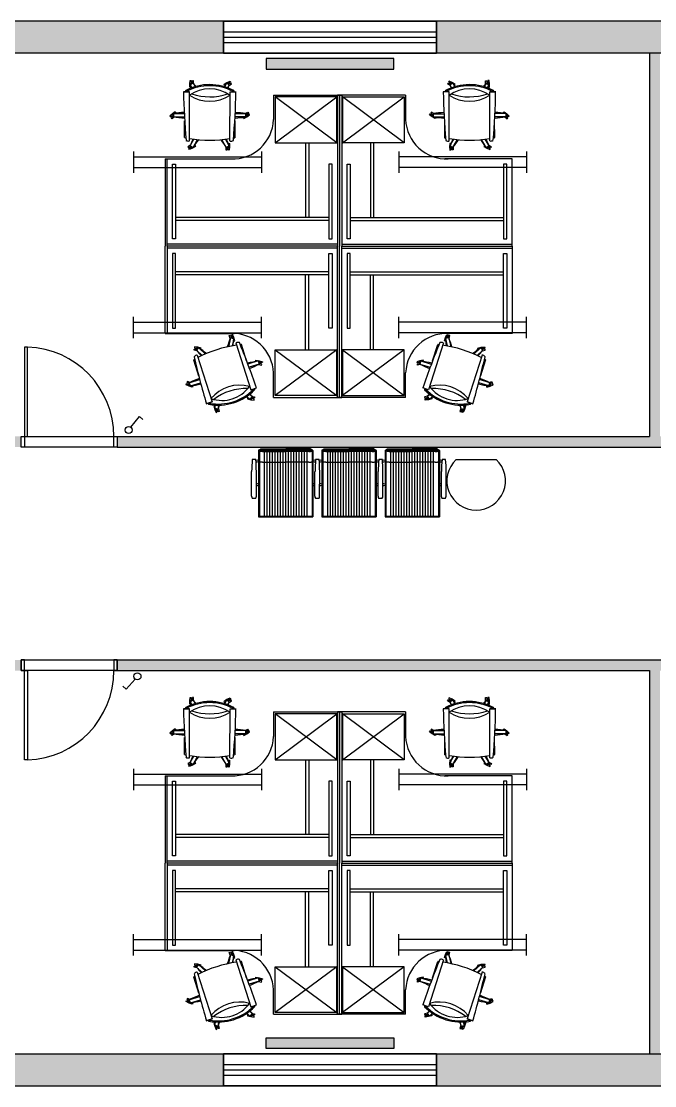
# Model space of a CAD drawing. Header units: millimetres. Extents: x -315 to 108661, y -1189 to 22294.
# Drawn here: x 4600 to 10550, y 0 to 10000 of the extents above; entities that cross this region are included whole.
import ezdxf

# ---------------------------------------------------------------- set-up
doc = ezdxf.new("R2010")
doc.units = ezdxf.units.MM
for name, color, linetype in [('Doors', 150, 'Continuous'), ('ExternalWalls', 7, 'Continuous'), ('FurnitureBlock', 7, 'Continuous'), ('Hatch', 252, 'Continuous'), ('InternalWalls', 7, 'Continuous'), ('Lighting', 30, 'Continuous'), ('Radiators', 10, 'Continuous'), ('Windows', 92, 'Continuous')]:
    doc.layers.add(name, color=color, linetype=linetype)

# ---------------------------------------------------------------- blocks, each defined once
blk = doc.blocks.new('Window01')
at = {"layer": 'Windows'}
for points in [[(0, 300), (0, 0)], [(2000, 300), (2000, 0)], [(0, 200), (2000, 200)], [(0, 150), (2000, 150)], [(0, 100), (2000, 100)]]:
    blk.add_lwpolyline(points, dxfattribs=at)
blk.add_lwpolyline([(0, 0), (2000, 0), (2000, 300), (0, 300)], close=True, dxfattribs=at)
blk = doc.blocks.new('Light01')
at = {"layer": 'Lighting'}
for p, q in [((-600, 150), (-600, -50)), ((600, 150), (600, -50))]:
    blk.add_line(p, q, dxfattribs=at)
for points in [[(-600, 100), (600, 100)], [(-600, 0), (600, 0)]]:
    blk.add_lwpolyline(points, dxfattribs=at)
blk = doc.blocks.new('A$Cfc165b64')
at = {"layer": 'FurnitureBlock', "color": 18, "true_color": 0x000000}
for p, q in [((2285, 1332), (2285, 709)), ((2287, 1334), (2540, 1334)), ((2287, 1330), (2540, 1330)), ((2293, 1335), (2293, 1334)), ((2293, 1330), (2293, 714)), ((2323, 1348), (2540, 1348)), ((2323, 1322), (2540, 1322)), ((2340, 714), (2340, 1330)), ((2365, 714), (2365, 1330)), ((2390, 714), (2390, 1330)), ((2415, 714), (2415, 1330)), ((2440, 714), (2440, 1330)), ((2465, 714), (2465, 1330)), ((2490, 714), (2490, 1330)), ((2515, 714), (2515, 1330)), ((2757, 1348), (2540, 1348)), ((2793, 1334), (2540, 1334)), ((2540, 714), (2540, 1330)), ((2793, 1330), (2540, 1330)), ((2757, 1322), (2540, 1322)), ((2565, 714), (2565, 1330)), ((2590, 714), (2590, 1330)), ((2615, 714), (2615, 1330)), ((2640, 714), (2640, 1330)), ((2665, 714), (2665, 1330)), ((2690, 714), (2690, 1330)), ((2715, 714), (2715, 1330)), ((2740, 714), (2740, 1330)), ((2787, 1335), (2787, 1334)), ((2787, 1330), (2787, 714)), ((2795, 1332), (2795, 709)), ((2879, 1332), (2879, 709)), ((2881, 1334), (3134, 1334)), ((2881, 1330), (3134, 1330)), ((2887, 1335), (2887, 1334)), ((2887, 1330), (2887, 714)), ((2917, 1348), (3134, 1348)), ((2917, 1322), (3134, 1322)), ((2934, 714), (2934, 1330)), ((2959, 714), (2959, 1330)), ((2984, 714), (2984, 1330)), ((3009, 714), (3009, 1330)), ((3034, 714), (3034, 1330)), ((3059, 714), (3059, 1330)), ((3084, 714), (3084, 1330)), ((3109, 714), (3109, 1330)), ((3351, 1348), (3134, 1348)), ((3387, 1334), (3134, 1334)), ((3134, 714), (3134, 1330)), ((3387, 1330), (3134, 1330)), ((3351, 1322), (3134, 1322)), ((3159, 714), (3159, 1330)), ((3184, 714), (3184, 1330)), ((3209, 714), (3209, 1330)), ((3234, 714), (3234, 1330)), ((3259, 714), (3259, 1330)), ((3284, 714), (3284, 1330)), ((3309, 714), (3309, 1330)), ((3334, 714), (3334, 1330)), ((3381, 1335), (3381, 1334)), ((3381, 1330), (3381, 714)), ((3389, 1332), (3389, 709)), ((3473, 1332), (3473, 709)), ((3475, 1334), (3728, 1334)), ((3475, 1330), (3728, 1330)), ((3481, 1335), (3481, 1334)), ((3481, 1330), (3481, 714)), ((3511, 1348), (3728, 1348)), ((3511, 1322), (3728, 1322)), ((3528, 714), (3528, 1330)), ((3553, 714), (3553, 1330)), ((3578, 714), (3578, 1330)), ((3603, 714), (3603, 1330)), ((3628, 714), (3628, 1330)), ((3653, 714), (3653, 1330)), ((3678, 714), (3678, 1330)), ((3703, 714), (3703, 1330)), ((3945, 1348), (3728, 1348)), ((3981, 1334), (3728, 1334)), ((3981, 1330), (3728, 1330)), ((3728, 714), (3728, 1330)), ((3945, 1322), (3728, 1322)), ((3753, 714), (3753, 1330)), ((3778, 714), (3778, 1330)), ((3803, 714), (3803, 1330)), ((3828, 714), (3828, 1330)), ((3853, 714), (3853, 1330)), ((3878, 714), (3878, 1330)), ((3903, 714), (3903, 1330)), ((3928, 714), (3928, 1330)), ((3975, 1335), (3975, 1334)), ((3975, 1330), (3975, 714)), ((3983, 1332), (3983, 709)), ((2323, 1221), (2540, 1221)), ((2757, 1221), (2540, 1221)), ((2917, 1221), (3134, 1221)), ((3351, 1221), (3134, 1221)), ((3511, 1221), (3728, 1221)), ((3945, 1221), (3728, 1221)), ((4140, 1247), (4467, 1247)), ((4467, 1247), (4517, 1247)), ((2219, 902), (2220, 1135)), ((2264, 902), (2265, 1135)), ((2813, 902), (2814, 1135)), ((2858, 902), (2859, 1135)), ((3408, 902), (3408, 1135)), ((3453, 902), (3453, 1135)), ((4002, 902), (4002, 1135)), ((4047, 902), (4047, 1135)), ((2287, 707), (2793, 707)), ((2293, 714), (2787, 714)), ((2881, 707), (3387, 707)), ((2887, 714), (3381, 714)), ((3475, 707), (3981, 707)), ((3481, 714), (3975, 714))]:
    blk.add_line(p, q, dxfattribs=at)
for points in [[(2293, 1335, -0.19323), (2295, 1339, -0.10005), (2302, 1344, -0.05783), (2311, 1347, -0.04437), (2323, 1348, -0.04437)], [(2323, 1322, -0.02652), (2311, 1322, -0.0364), (2302, 1324, -0.0761), (2294, 1327, -0.25945), (2293, 1330, -0.25945)], [(2787, 1335, 0.19323), (2785, 1339, 0.10005), (2778, 1344, 0.05783), (2769, 1347, 0.04437), (2757, 1348, 0.04437)], [(2757, 1322, 0.02652), (2769, 1322, 0.0364), (2778, 1324, 0.0761), (2786, 1327, 0.25945), (2787, 1330, 0.25945)], [(2887, 1335, -0.19323), (2889, 1339, -0.10005), (2896, 1344, -0.05783), (2905, 1347, -0.04437), (2917, 1348, -0.04437)], [(2917, 1322, -0.02652), (2905, 1322, -0.0364), (2896, 1324, -0.0761), (2888, 1327, -0.25945), (2887, 1330, -0.25945)], [(3381, 1335, 0.19323), (3379, 1339, 0.10005), (3372, 1344, 0.05783), (3363, 1347, 0.04437), (3351, 1348, 0.04437)], [(3351, 1322, 0.02652), (3363, 1322, 0.0364), (3372, 1324, 0.0761), (3380, 1327, 0.25945), (3381, 1330, 0.25945)], [(3481, 1335, -0.19323), (3483, 1339, -0.10005), (3490, 1344, -0.05783), (3499, 1347, -0.04437), (3511, 1348, -0.04437)], [(3511, 1322, -0.02652), (3499, 1322, -0.0364), (3490, 1324, -0.0761), (3482, 1327, -0.25945), (3481, 1330, -0.25945)], [(3975, 1335, 0.19323), (3973, 1339, 0.10005), (3966, 1344, 0.05783), (3957, 1347, 0.04437), (3945, 1348, 0.04437)], [(3945, 1322, 0.02652), (3957, 1322, 0.0364), (3966, 1324, 0.0761), (3974, 1327, 0.25945), (3975, 1330, 0.25945)], [(2323, 1221, -0.02652), (2311, 1222, -0.0364), (2302, 1223, -0.0761), (2294, 1226, -0.25945), (2293, 1229, -0.25945)], [(2757, 1221, 0.02652), (2769, 1222, 0.0364), (2778, 1223, 0.0761), (2786, 1226, 0.25945), (2787, 1229, 0.25945)], [(2917, 1221, -0.02652), (2905, 1222, -0.0364), (2896, 1223, -0.0761), (2888, 1226, -0.25945), (2887, 1229, -0.25945)], [(3351, 1221, 0.02652), (3363, 1222, 0.0364), (3372, 1223, 0.0761), (3380, 1226, 0.25945), (3381, 1229, 0.25945)], [(3511, 1221, -0.02652), (3499, 1222, -0.0364), (3490, 1223, -0.0761), (3482, 1226, -0.25945), (3481, 1229, -0.25945)], [(3945, 1221, 0.02652), (3957, 1222, 0.0364), (3966, 1223, 0.0761), (3974, 1226, 0.25945), (3975, 1229, 0.25945)]]:
    blk.add_lwpolyline(points, format="xyb", dxfattribs=at)
for centre, radius, start, end in [((2287, 1332), 2, 90, 270), ((2793, 1332), 2, 270, 90), ((2881, 1332), 2, 90, 270), ((3387, 1332), 2, 270, 90), ((3475, 1332), 2, 90, 270), ((3981, 1332), 2, 270, 90), ((3352, 1132), 1132, 174.2062, 179.8552), ((2242, 885), 362, 87.1652, 92.5453), ((1132, 1138), 1132, 359.8552, 5.5043), ((2272, 1217), 24.8, 59.4238, 118.0272), ((2272, 1249), 24.8, 244.6447, 300.5762), ((2807, 1217), 24.8, 62.0965, 120.5762), ((2807, 1217), 24.8, 62.0965, 120.5762), ((2807, 1249), 24.8, 239.4238, 295.0594), ((2807, 1249), 24.8, 239.4238, 295.0594), ((3947, 1132), 1132, 174.2062, 179.8552), ((2836, 885), 362, 87.1652, 92.5453), ((1727, 1138), 1132, 359.8552, 5.5043), ((2866, 1217), 24.8, 59.4238, 118.0272), ((2866, 1249), 24.8, 244.6447, 300.5762), ((3402, 1217), 24.8, 62.0965, 120.5762), ((3402, 1217), 24.8, 62.0965, 120.5762), ((3402, 1249), 24.8, 239.4238, 295.0594), ((3402, 1249), 24.8, 239.4238, 295.0594), ((4541, 1132), 1132, 174.2062, 179.8552), ((3430, 885), 362, 87.1652, 92.5453), ((2321, 1138), 1132, 359.8552, 5.5043), ((3460, 1217), 24.8, 59.4238, 118.0272), ((3460, 1249), 24.8, 244.6447, 300.5762), ((3996, 1217), 24.8, 62.0965, 120.5762), ((3996, 1217), 24.8, 62.0965, 120.5762), ((3996, 1217), 24.8, 62.0965, 120.5762), ((3996, 1249), 24.8, 239.4238, 295.0594), ((3996, 1249), 24.8, 239.4238, 295.0594), ((3996, 1249), 24.8, 239.4238, 295.0594), ((5135, 1132), 1132, 174.2062, 179.8552), ((4024, 885), 362, 87.1652, 92.5453), ((2915, 1138), 1132, 359.8552, 5.5043), ((4329, 1047), 275, 133.3418, 46.6582), ((2272, 995), 24.8, 59.4238, 107.4891), ((2272, 1027), 24.8, 252.4172, 300.5762), ((2807, 995), 24.8, 75.2858, 120.5762), ((2807, 1027), 24.8, 239.4238, 284.6177), ((2866, 995), 24.8, 59.4238, 107.4891), ((2866, 1027), 24.8, 252.4172, 300.5762), ((3402, 995), 24.8, 75.2858, 120.5762), ((3402, 1027), 24.8, 239.4238, 284.6177), ((3460, 995), 24.8, 59.4238, 107.4891), ((3460, 1027), 24.8, 252.4172, 300.5762), ((3996, 995), 24.8, 75.2858, 120.5762), ((3996, 1027), 24.8, 239.4238, 284.6177), ((2252, 902), 32.6, 179.8552, 213.633), ((2232, 902), 32.6, 326.0775, 359.8552), ((2846, 902), 32.6, 179.8552, 213.633), ((2826, 902), 32.6, 326.0775, 359.8552), ((3440, 902), 32.6, 179.8552, 213.633), ((3420, 902), 32.6, 326.0775, 359.8552), ((4034, 902), 32.6, 179.8552, 213.633), ((4014, 902), 32.6, 326.0775, 359.8552), ((2242, 1005), 122, 261.8579, 277.8525), ((2836, 1005), 122, 261.8579, 277.8525), ((3430, 1005), 122, 261.8579, 277.8525), ((4024, 1005), 122, 261.8579, 277.8525), ((2287, 709), 2, 180, 270), ((2793, 709), 2, 270, 0), ((2881, 709), 2, 180, 270), ((3387, 709), 2, 270, 0), ((3475, 709), 2, 180, 270), ((3981, 709), 2, 270, 0)]:
    blk.add_arc(centre, radius, start, end, dxfattribs=at)
blk = doc.blocks.new('A$Cfd734efa')
at = {"layer": 'FurnitureBlock', "color": 18, "linetype": 'ByBlock', "lineweight": -2, "true_color": 0x000000}
for p, q in [((7114, 16098), (7134, 16123)), ((7131, 16112), (7163, 16112)), ((7131, 16112), (7131, 16012)), ((7134, 16123), (7155, 16146)), ((7156, 16131), (7150, 16123)), ((7155, 16146), (7163, 16139)), ((7163, 16139), (7156, 16131)), ((7164, 16124), (7158, 16117)), ((7163, 16105), (7179, 16126)), ((7163, 16112), (7163, 16010)), ((7171, 16132), (7164, 16124)), ((7179, 16126), (7171, 16132)), ((6926, 15962), (6926, 16019)), ((6926, 16019), (6926, 15962)), ((7122, 16091), (7114, 16098)), ((7129, 16099), (7122, 16091)), ((7129, 16099), (7129, 16099)), ((7357, 16009), (7198, 16008)), ((6852, 15959), (6821, 15956)), ((6821, 15956), (6821, 15945)), ((6821, 15945), (6832, 15946)), ((6822, 15935), (6832, 15935)), ((6822, 15924), (6822, 15935)), ((6850, 15924), (6822, 15924)), ((6832, 15946), (6842, 15946)), ((6832, 15935), (6842, 15936)), ((6845, 15928), (6861, 15955)), ((6845, 15928), (6878, 15909)), ((6884, 15959), (6852, 15959)), ((6861, 15955), (6889, 15939)), ((6878, 15948), (6884, 15948)), ((6884, 15948), (6884, 15959)), ((7388, 15963), (6926, 15962)), ((7433, 15956), (7371, 15920)), ((7449, 15929), (7375, 15886)), ((7428, 15954), (7442, 15978)), ((7434, 15917), (7431, 15912)), ((7431, 15912), (7441, 15907)), ((7433, 15956), (7449, 15929)), ((7446, 15963), (7441, 15954)), ((7441, 15907), (7456, 15934)), ((7442, 15978), (7451, 15973)), ((7451, 15973), (7446, 15963)), ((7455, 15959), (7451, 15950)), ((7460, 15968), (7455, 15959)), ((7456, 15934), (7470, 15963)), ((7470, 15963), (7460, 15968)), ((9323, 15914), (9333, 15916)), ((9327, 15883), (9323, 15914)), ((9333, 15916), (9335, 15906)), ((9335, 15906), (9337, 15896)), ((9354, 15920), (9344, 15918)), ((9344, 15918), (9345, 15908)), ((9345, 15908), (9347, 15898)), ((9360, 15893), (9354, 15920)), ((9444, 15924), (9596, 15876)), ((9660, 15964), (9630, 15867)), ((9649, 15982), (9658, 15986)), ((9657, 15958), (9649, 15982)), ((9658, 15986), (9662, 15977)), ((9690, 15954), (9660, 15964)), ((9690, 15954), (9660, 15859)), ((9662, 15977), (9666, 15967)), ((9678, 15994), (9668, 15990)), ((9668, 15990), (9672, 15981)), ((9672, 15981), (9676, 15971)), ((9691, 15966), (9678, 15994)), ((9688, 15942), (9688, 15942)), ((9688, 15942), (9692, 15932)), ((9702, 15936), (9691, 15966)), ((9692, 15932), (9702, 15936)), ((9334, 15852), (9327, 15883)), ((9355, 15897), (9332, 15875)), ((9332, 15875), (9390, 15813)), ((9344, 15854), (9334, 15852)), ((9343, 15860), (9344, 15854)), ((9355, 15897), (9404, 15844)), ((9401, 15890), (9840, 15750)), ((9840, 15750), (9858, 15804)), ((9858, 15804), (9840, 15750)), ((9901, 15724), (9870, 15717)), ((9877, 15724), (9880, 15734)), ((9882, 15722), (9877, 15724)), ((9880, 15734), (9910, 15725)), ((9908, 15693), (9901, 15724)), ((9910, 15725), (9939, 15712)), ((9926, 15706), (9916, 15710)), ((9936, 15703), (9926, 15706)), ((9939, 15712), (9936, 15703)), ((6838, 15610), (6825, 15581)), ((6854, 15637), (6838, 15610)), ((6846, 15616), (6879, 15635)), ((6861, 15588), (6846, 15616)), ((6863, 15632), (6854, 15637)), ((6860, 15627), (6863, 15632)), ((6861, 15588), (6889, 15604)), ((7434, 15589), (7372, 15625)), ((7449, 15616), (7376, 15659)), ((7449, 15616), (7434, 15589)), ((7445, 15620), (7472, 15620)), ((7462, 15609), (7452, 15609)), ((7473, 15610), (7462, 15609)), ((7472, 15620), (7473, 15610)), ((9908, 15693), (9870, 15685)), ((9902, 15691), (9929, 15683)), ((9922, 15696), (9913, 15700)), ((9932, 15693), (9922, 15696)), ((9929, 15683), (9932, 15693)), ((6825, 15581), (6834, 15576)), ((6834, 15576), (6839, 15586)), ((6839, 15586), (6844, 15595)), ((6844, 15572), (6848, 15581)), ((6853, 15567), (6844, 15572)), ((6848, 15581), (6853, 15590)), ((6867, 15591), (6853, 15567)), ((6927, 15582), (6927, 15525)), ((7388, 15582), (6927, 15582)), ((7132, 15433), (7132, 15532)), ((7163, 15433), (7163, 15534)), ((7198, 15536), (7358, 15536)), ((7410, 15596), (7411, 15586)), ((7417, 15596), (7410, 15596)), ((7411, 15586), (7442, 15585)), ((7442, 15585), (7474, 15589)), ((7463, 15599), (7453, 15598)), ((7473, 15599), (7463, 15599)), ((7474, 15589), (7473, 15599)), ((9206, 15558), (9210, 15568)), ((9235, 15546), (9206, 15558)), ((9210, 15568), (9220, 15565)), ((9217, 15588), (9213, 15578)), ((9213, 15578), (9223, 15574)), ((9243, 15580), (9217, 15588)), ((9220, 15565), (9229, 15561)), ((9223, 15574), (9233, 15571)), ((9265, 15537), (9235, 15546)), ((9238, 15578), (9321, 15596)), ((9238, 15578), (9245, 15547)), ((9245, 15547), (9314, 15562)), ((9263, 15549), (9269, 15547)), ((9269, 15547), (9265, 15537)), ((9286, 15527), (9726, 15387)), ((7131, 15438), (7118, 15414)), ((7118, 15414), (7126, 15409)), ((7126, 15409), (7132, 15418)), ((7163, 15433), (7132, 15433)), ((7132, 15418), (7137, 15426)), ((7135, 15403), (7141, 15412)), ((7144, 15398), (7135, 15403)), ((7141, 15412), (7146, 15421)), ((7162, 15423), (7144, 15398)), ((7178, 15451), (7162, 15423)), ((7166, 15451), (7169, 15456)), ((7169, 15456), (7178, 15451)), ((9453, 15425), (9301, 15474)), ((9455, 15316), (9486, 15413)), ((9485, 15307), (9515, 15402)), ((9814, 15395), (9788, 15424)), ((9802, 15417), (9812, 15418)), ((9803, 15411), (9802, 15417)), ((9812, 15418), (9819, 15388)), ((9457, 15341), (9447, 15338)), ((9447, 15338), (9454, 15307)), ((9454, 15307), (9463, 15277)), ((9455, 15316), (9485, 15307)), ((9459, 15335), (9457, 15341)), ((9481, 15293), (9478, 15303)), ((9488, 15312), (9494, 15285)), ((9726, 15387), (9709, 15334)), ((9790, 15374), (9769, 15398)), ((9786, 15378), (9792, 15351)), ((9790, 15374), (9814, 15395)), ((9792, 15351), (9802, 15353)), ((9800, 15363), (9799, 15373)), ((9802, 15353), (9800, 15363)), ((9811, 15365), (9809, 15375)), ((9812, 15355), (9811, 15365)), ((9823, 15356), (9812, 15355)), ((9819, 15388), (9823, 15356)), ((9463, 15277), (9473, 15280)), ((9471, 15290), (9468, 15300)), ((9473, 15280), (9471, 15290)), ((9484, 15283), (9481, 15293)), ((9494, 15285), (9484, 15283)), ((9454, 13797), (9463, 13827)), ((9463, 13827), (9473, 13824)), ((9471, 13814), (9468, 13805)), ((9473, 13824), (9471, 13814)), ((9481, 13812), (9478, 13802)), ((9484, 13822), (9481, 13812)), ((9494, 13819), (9484, 13822)), ((9488, 13792), (9494, 13819)), ((7144, 13707), (7135, 13701)), ((7135, 13701), (7141, 13692)), ((7162, 13681), (7144, 13707)), ((9286, 13578), (9726, 13717)), ((9447, 13766), (9454, 13797)), ((9457, 13764), (9447, 13766)), ((9455, 13788), (9485, 13797)), ((9455, 13788), (9486, 13691)), ((9459, 13770), (9457, 13764)), ((9485, 13797), (9515, 13702)), ((9726, 13717), (9709, 13771)), ((9790, 13730), (9769, 13707)), ((9786, 13726), (9792, 13753)), ((9814, 13709), (9788, 13681)), ((9790, 13730), (9814, 13709)), ((9792, 13753), (9802, 13752)), ((9800, 13741), (9799, 13731)), ((9802, 13752), (9800, 13741)), ((9811, 13739), (9809, 13729)), ((9812, 13750), (9811, 13739)), ((9823, 13748), (9812, 13750)), ((9812, 13686), (9819, 13717)), ((9819, 13717), (9823, 13748)), ((7118, 13690), (7126, 13695)), ((7131, 13666), (7118, 13690)), ((7126, 13695), (7132, 13687)), ((7132, 13687), (7137, 13678)), ((7132, 13672), (7132, 13572)), ((7163, 13672), (7132, 13672)), ((7141, 13692), (7146, 13684)), ((7178, 13654), (7162, 13681)), ((7163, 13672), (7163, 13570)), ((7166, 13653), (7169, 13648)), ((7169, 13648), (7178, 13654)), ((9453, 13679), (9301, 13631)), ((9803, 13694), (9802, 13688)), ((9802, 13688), (9812, 13686)), ((6825, 13523), (6834, 13528)), ((6838, 13494), (6825, 13523)), ((6834, 13528), (6839, 13519)), ((6839, 13519), (6844, 13510)), ((6853, 13538), (6844, 13533)), ((6844, 13533), (6848, 13523)), ((6861, 13516), (6846, 13489)), ((6848, 13523), (6853, 13514)), ((6867, 13514), (6853, 13538)), ((6861, 13516), (6889, 13500)), ((6927, 13523), (6927, 13579)), ((7388, 13522), (6927, 13523)), ((7198, 13568), (7358, 13568)), ((7434, 13515), (7372, 13480)), ((7410, 13508), (7411, 13519)), ((7417, 13508), (7410, 13508)), ((7411, 13519), (7442, 13519)), ((7449, 13488), (7434, 13515)), ((7442, 13519), (7474, 13516)), ((7463, 13506), (7453, 13506)), ((7473, 13505), (7463, 13506)), ((7474, 13516), (7473, 13505)), ((9235, 13558), (9206, 13546)), ((9206, 13546), (9210, 13536)), ((9210, 13536), (9220, 13540)), ((9213, 13526), (9223, 13530)), ((9217, 13516), (9213, 13526)), ((9243, 13525), (9217, 13516)), ((9220, 13540), (9229, 13543)), ((9223, 13530), (9233, 13533)), ((9265, 13568), (9235, 13558)), ((9238, 13527), (9245, 13557)), ((9238, 13527), (9321, 13508)), ((9245, 13557), (9314, 13542)), ((9263, 13556), (9269, 13558)), ((9269, 13558), (9265, 13568)), ((6854, 13467), (6838, 13494)), ((6846, 13489), (6879, 13469)), ((6863, 13472), (6854, 13467)), ((6860, 13477), (6863, 13472)), ((7449, 13488), (7376, 13445)), ((7445, 13484), (7472, 13484)), ((7462, 13495), (7452, 13496)), ((7473, 13495), (7462, 13495)), ((7472, 13484), (7473, 13495)), ((9908, 13411), (9870, 13419)), ((9908, 13411), (9901, 13380)), ((9902, 13413), (9929, 13421)), ((9922, 13408), (9913, 13405)), ((9932, 13412), (9922, 13408)), ((9936, 13402), (9926, 13398)), ((9929, 13421), (9932, 13412)), ((9939, 13392), (9936, 13402)), ((9401, 13215), (9840, 13354)), ((9840, 13354), (9858, 13300)), ((9858, 13300), (9840, 13354)), ((9901, 13380), (9870, 13387)), ((9882, 13382), (9877, 13380)), ((9877, 13380), (9880, 13370)), ((9880, 13370), (9910, 13380)), ((9910, 13380), (9939, 13392)), ((9926, 13398), (9916, 13395)), ((7449, 13176), (7375, 13218)), ((9327, 13221), (9323, 13190)), ((9334, 13252), (9327, 13221)), ((9332, 13229), (9390, 13292)), ((9355, 13208), (9332, 13229)), ((9344, 13250), (9334, 13252)), ((9335, 13198), (9337, 13208)), ((9343, 13244), (9344, 13250)), ((9345, 13197), (9347, 13207)), ((9360, 13212), (9354, 13185)), ((9355, 13208), (9404, 13260)), ((9444, 13180), (9596, 13228)), ((9660, 13140), (9630, 13237)), ((9690, 13150), (9660, 13245)), ((6821, 13159), (6832, 13159)), ((6821, 13149), (6821, 13159)), ((6852, 13146), (6821, 13149)), ((6822, 13180), (6822, 13170)), ((6850, 13180), (6822, 13180)), ((6822, 13170), (6832, 13169)), ((6832, 13169), (6842, 13169)), ((6832, 13159), (6842, 13158)), ((6845, 13176), (6878, 13196)), ((6845, 13176), (6861, 13149)), ((6884, 13146), (6852, 13146)), ((6861, 13149), (6889, 13165)), ((6878, 13156), (6884, 13156)), ((6884, 13156), (6884, 13146)), ((6926, 13142), (6926, 13086)), ((6926, 13086), (6926, 13142)), ((7388, 13142), (6926, 13142)), ((7433, 13148), (7371, 13184)), ((7428, 13151), (7442, 13127)), ((7431, 13192), (7441, 13197)), ((7434, 13187), (7431, 13192)), ((7433, 13148), (7449, 13176)), ((7441, 13197), (7456, 13170)), ((7446, 13141), (7441, 13150)), ((7442, 13127), (7451, 13132)), ((7451, 13132), (7446, 13141)), ((7455, 13146), (7451, 13155)), ((7460, 13136), (7455, 13146)), ((7456, 13170), (7470, 13141)), ((7470, 13141), (7460, 13136)), ((9323, 13190), (9333, 13188)), ((9333, 13188), (9335, 13198)), ((9344, 13186), (9345, 13197)), ((9354, 13185), (9344, 13186)), ((9657, 13147), (9649, 13122)), ((9649, 13122), (9658, 13118)), ((9658, 13118), (9662, 13128)), ((9690, 13150), (9660, 13140)), ((9662, 13128), (9666, 13137)), ((9668, 13114), (9672, 13124)), ((9678, 13110), (9668, 13114)), ((9672, 13124), (9676, 13133)), ((9691, 13139), (9678, 13110)), ((9688, 13163), (9692, 13172)), ((9688, 13162), (9688, 13163)), ((9702, 13168), (9691, 13139)), ((9692, 13172), (9702, 13168)), ((7122, 13013), (7114, 13007)), ((7114, 13007), (7134, 12981)), ((7129, 13005), (7122, 13013)), ((7129, 13005), (7129, 13005)), ((7131, 12993), (7131, 13092)), ((7163, 12993), (7163, 13094)), ((7357, 13096), (7198, 13096)), ((7131, 12993), (7163, 12993)), ((7134, 12981), (7155, 12958)), ((7156, 12973), (7150, 12981)), ((7155, 12958), (7163, 12965)), ((7163, 12965), (7156, 12973)), ((7164, 12980), (7158, 12988)), ((7163, 12999), (7179, 12979)), ((7171, 12972), (7164, 12980)), ((7179, 12979), (7171, 12972))]:
    blk.add_line(p, q, dxfattribs=at)
at = {"layer": 'FurnitureBlock', "color": 18, "linetype": 'ByBlock', "lineweight": -2, "ltscale": 0.2, "true_color": 0x000000}
for p, q in [((8377, 16172), (7557, 16172)), ((7557, 16172), (7557, 15542)), ((8357, 14572), (8357, 16172)), ((8377, 16172), (9197, 16172)), ((8377, 14572), (8377, 16172)), ((8397, 14572), (8397, 16172)), ((9197, 16172), (9197, 15542)), ((6957, 15172), (7188, 15172)), ((6957, 15172), (6957, 14532)), ((9797, 15172), (9567, 15172)), ((9797, 15172), (9797, 14532)), ((6957, 14572), (8377, 14572)), ((6957, 13932), (6957, 14572)), ((6957, 14552), (8377, 14552)), ((6957, 14532), (8377, 14532)), ((6957, 14532), (8377, 14532)), ((8357, 14532), (8357, 12932)), ((9797, 14572), (8377, 14572)), ((9797, 14552), (8377, 14552)), ((8377, 14532), (8377, 12932)), ((9797, 14532), (8377, 14532)), ((9797, 14532), (8377, 14532)), ((8397, 14532), (8397, 12932)), ((9797, 13932), (9797, 14572)), ((6957, 13932), (7188, 13932)), ((9797, 13932), (9567, 13932)), ((7557, 12912), (7557, 13563)), ((9197, 12912), (9197, 13563)), ((8377, 12932), (7557, 12932)), ((7557, 12912), (8377, 12912)), ((8377, 12932), (9197, 12932)), ((9197, 12912), (8377, 12912))]:
    blk.add_line(p, q, dxfattribs=at)
at = {"layer": 'FurnitureBlock', "color": 18, "linetype": 'ByBlock', "lineweight": -2, "ltscale": 0.4, "true_color": 0x000000}
for p, q in [((8307, 16122), (7607, 16122)), ((7607, 16122), (7607, 16092)), ((8307, 16092), (8307, 16122)), ((8447, 16122), (9147, 16122)), ((8447, 16092), (8447, 16122)), ((9147, 16122), (9147, 16092)), ((7607, 16092), (8307, 16092)), ((8107, 14652), (8107, 16092)), ((8137, 14652), (8137, 16092)), ((9147, 16092), (8447, 16092)), ((8617, 14652), (8617, 16092)), ((8647, 14652), (8647, 16092)), ((7405, 14578), (6975, 15158)), ((7405, 15158), (6975, 14578)), ((6975, 14578), (6975, 15158)), ((6975, 15158), (7405, 15158)), ((7405, 15158), (7405, 14578)), ((9780, 15158), (9350, 15158)), ((9350, 15158), (9350, 14578)), ((9350, 15158), (9780, 14578)), ((9350, 14578), (9780, 15158)), ((9780, 14578), (9780, 15158)), ((7205, 14842), (7209, 14842)), ((7405, 14872), (8107, 14872)), ((7405, 14842), (8107, 14842)), ((9350, 14872), (8647, 14872)), ((9350, 14842), (8647, 14842)), ((7607, 14622), (7607, 14652)), ((7607, 14652), (8307, 14652)), ((8307, 14622), (7607, 14622)), ((8307, 14652), (8307, 14622)), ((9147, 14652), (8447, 14652)), ((8447, 14652), (8447, 14622)), ((8447, 14622), (9147, 14622)), ((9147, 14622), (9147, 14652)), ((6975, 14578), (7405, 14578)), ((7405, 14578), (6975, 14578)), ((6975, 14526), (6975, 13946)), ((7405, 14526), (6975, 14526)), ((7405, 13946), (6975, 14526)), ((6975, 14526), (7405, 14526)), ((7405, 14526), (6975, 13946)), ((7405, 13946), (7405, 14526)), ((9350, 14578), (9780, 14578)), ((9780, 14578), (9350, 14578)), ((9780, 14526), (9350, 14526)), ((9350, 14526), (9780, 13946)), ((9350, 13946), (9780, 14526)), ((9350, 13946), (9350, 14526)), ((9350, 14526), (9780, 14526)), ((9780, 14526), (9780, 13946)), ((8307, 14482), (7607, 14482)), ((7607, 14482), (7607, 14452)), ((7607, 14452), (8307, 14452)), ((8107, 14452), (8107, 13012)), ((8137, 14452), (8137, 13012)), ((8307, 14452), (8307, 14482)), ((8447, 14482), (9147, 14482)), ((8447, 14452), (8447, 14482)), ((9147, 14452), (8447, 14452)), ((8617, 14452), (8617, 13012)), ((8647, 14452), (8647, 13012)), ((9147, 14482), (9147, 14452)), ((7205, 14262), (7209, 14262)), ((7405, 14262), (8107, 14262)), ((7405, 14232), (8107, 14232)), ((9350, 14262), (8647, 14262)), ((9350, 14232), (8647, 14232)), ((6975, 13946), (7405, 13946)), ((9780, 13946), (9350, 13946)), ((7607, 12982), (7607, 13012)), ((7607, 13012), (8307, 13012)), ((8307, 13012), (8307, 12982)), ((9147, 13012), (8447, 13012)), ((8447, 13012), (8447, 12982)), ((9147, 12982), (9147, 13012)), ((8307, 12982), (7607, 12982)), ((8447, 12982), (9147, 12982))]:
    blk.add_line(p, q, dxfattribs=at)
at = {"layer": 'FurnitureBlock', "color": 18, "linetype": 'ByBlock', "lineweight": -2, "true_color": 0x000000}
for centre, radius, start, end in [((8996, 15871), 1881, 172.6348, 175.6756), ((7147, 16112), 12.1, 0.0826, 180.0826), ((7147, 16112), 5.25, 0.0826, 180.0826), ((5298, 15865), 1881, 4.4077, 7.5304), ((6809, 9229), 6790, 85.1567, 89.0108), ((6183, 15771), 1198, 10.8999, 11.4567), ((6853, 15942), 12.1, 60.0826, 240.0826), ((7986, 17423), 1881, 232.6348, 233.8507), ((6853, 15942), 5.25, 60.0826, 240.0826), ((7340, 15772), 481, 152.1512, 208.014), ((6142, 14217), 1881, 66.5672, 67.5304), ((7340, 15772), 471, 152.3754, 207.7898), ((7222, 15772), 324, 144.0738, 216.0914), ((6919, 15994), 5.33, 323.0097, 141.3935), ((6465, 15771), 509, 340.7215, 19.4437), ((6662, 15771), 353, 327.4648, 32.7004), ((6183, 15771), 1198, 350.9424, 9.2228), ((8157, 14220), 1881, 112.6348, 114.7257), ((6303, 17420), 1881, 304.783, 307.5304), ((7344, 15972), 44.9, 347.9209, 31.087), ((7441, 15942), 12.1, 300.0826, 120.0826), ((7441, 15942), 5.25, 300.0826, 120.0826), ((9445, 15885), 44.9, 131.423, 174.5892), ((7929, 9293), 6790, 73.4992, 77.3534), ((10492, 15344), 1198, 151.0534, 151.6101), ((11364, 15168), 1881, 154.9797, 158.1024), ((9675, 15959), 12.1, 342.4275, 162.4275), ((9675, 15959), 5.25, 342.4275, 162.4275), ((7839, 16285), 1881, 346.8345, 349.8752), ((10492, 15344), 1198, 153.2872, 171.5677), ((9344, 15886), 12.1, 42.4275, 222.4275), ((10873, 16954), 1881, 214.9797, 217.7271), ((9344, 15886), 5.25, 42.4275, 222.4275), ((8143, 14459), 1881, 47.7844, 49.8752), ((10035, 15489), 353, 129.8097, 195.0453), ((9502, 15658), 324, 306.4186, 18.4363), ((10223, 15430), 509, 143.0663, 181.7886), ((9389, 15694), 471, 314.7203, 10.1347), ((9389, 15694), 481, 314.4961, 10.3588), ((9858, 15778), 5.33, 21.1165, 199.5004), ((10064, 13850), 1881, 94.9797, 95.9428), ((9904, 15708), 12.1, 282.4275, 102.4275), ((9904, 15708), 5.25, 282.4275, 102.4275), ((6853, 15602), 12.1, 120.0826, 300.0826), ((7991, 14124), 1881, 126.3145, 127.5304), ((6853, 15602), 5.25, 120.0826, 300.0826), ((6138, 17324), 1881, 292.6348, 293.598), ((8153, 17327), 1881, 245.4395, 247.5304), ((6308, 14122), 1881, 52.6348, 55.3823), ((7442, 15603), 12.1, 240.0826, 60.0826), ((7442, 15603), 5.25, 240.0826, 60.0826), ((9877, 13809), 1881, 107.1278, 109.8752), ((9268, 17462), 1881, 288.6593, 289.8752), ((6919, 15550), 5.33, 218.7717, 37.1555), ((6790, 22314), 6790, 271.1544, 275.0085), ((8996, 15679), 1881, 184.4896, 187.5304), ((5298, 15674), 1881, 352.6348, 355.7576), ((6183, 15771), 1198, 348.7085, 349.2653), ((7345, 15573), 44.9, 329.0782, 12.2443), ((9241, 15562), 12.1, 102.4275, 282.4275), ((9241, 15562), 5.25, 102.4275, 282.4275), ((9081, 17420), 1881, 274.9797, 277.0705), ((9325, 15504), 44.9, 150.2657, 193.4319), ((7148, 15433), 12.1, 180.0826, 0.0826), ((7148, 15433), 5.25, 180.0826, 0.0826), ((11879, 21768), 6790, 247.5016, 251.3557), ((10492, 15344), 1198, 173.2448, 173.8015), ((11307, 14986), 1881, 166.7525, 169.8752), ((8273, 14317), 1881, 34.9797, 36.1956), ((9470, 15312), 12.1, 162.4275, 342.4275), ((9470, 15312), 5.25, 162.4275, 342.4275), ((7781, 16102), 1881, 334.9797, 338.0205), ((9723, 15355), 5.33, 125.3546, 303.7384), ((11002, 16812), 1881, 228.9121, 229.8752), ((9802, 15385), 12.1, 222.4275, 42.4275), ((9802, 15385), 5.25, 222.4275, 42.4275), ((9470, 13793), 12.1, 17.5725, 197.5725), ((11879, 7337), 6790, 108.6443, 112.4984), ((11307, 14119), 1881, 190.1248, 193.2475), ((9470, 13793), 5.25, 17.5725, 197.5725), ((7781, 13002), 1881, 21.9795, 25.0203), ((10035, 13615), 353, 164.9547, 230.1903), ((9502, 13446), 324, 341.5637, 53.5814), ((9723, 13750), 5.33, 56.2616, 234.6454), ((9389, 13411), 471, 349.8653, 45.2797), ((9389, 13411), 481, 349.6412, 45.5039), ((11002, 12292), 1881, 130.1248, 131.0879), ((8273, 14787), 1881, 323.8044, 325.0203), ((9802, 13720), 12.1, 317.5725, 137.5725), ((9802, 13720), 5.25, 317.5725, 137.5725), ((8996, 13425), 1881, 172.4696, 175.5104), ((7148, 13672), 12.1, 359.9174, 179.9174), ((7148, 13672), 5.25, 359.9174, 179.9174), ((5298, 13431), 1881, 4.2424, 7.3652), ((9325, 13600), 44.9, 166.5681, 209.7343), ((10492, 13760), 1198, 186.1985, 186.7552), ((10223, 13675), 509, 178.2114, 216.9337), ((6853, 13502), 12.1, 59.9174, 239.9174), ((6853, 13502), 5.25, 59.9174, 239.9174), ((7340, 13332), 481, 151.986, 207.8488), ((6138, 11780), 1881, 66.402, 67.3652), ((7340, 13332), 471, 152.2102, 207.6246), ((7222, 13332), 324, 143.9086, 215.9262), ((6919, 13555), 5.33, 322.8445, 141.2283), ((6790, 6790), 6790, 84.9915, 88.8456), ((6465, 13333), 509, 340.5563, 19.2785), ((6662, 13333), 353, 327.2996, 32.5352), ((6183, 13334), 1198, 10.7347, 11.2915), ((6183, 13334), 1198, 350.7772, 9.0576), ((8153, 11777), 1881, 112.4696, 114.5605), ((7345, 13532), 44.9, 347.7557, 30.9218), ((7442, 13502), 12.1, 299.9174, 119.9174), ((7442, 13502), 5.25, 299.9174, 119.9174), ((9241, 13542), 12.1, 77.5725, 257.5725), ((9241, 13542), 5.25, 77.5725, 257.5725), ((9877, 15295), 1881, 250.1248, 252.8722), ((9081, 11684), 1881, 82.9295, 85.0203), ((10492, 13760), 1198, 188.4323, 206.7128), ((7991, 14980), 1881, 232.4696, 233.6855), ((6308, 14983), 1881, 304.6177, 307.3652), ((9268, 11643), 1881, 70.1248, 71.3407), ((9904, 13396), 12.1, 257.5725, 77.5725), ((9904, 13396), 5.25, 257.5725, 77.5725), ((10873, 12151), 1881, 142.2729, 145.0203), ((7929, 19811), 6790, 282.6466, 286.5008), ((9858, 13326), 5.33, 160.4996, 338.8835), ((10064, 15254), 1881, 264.0572, 265.0203), ((7986, 11682), 1881, 126.1493, 127.3652), ((6303, 11684), 1881, 52.4696, 55.217), ((9344, 13218), 12.1, 137.5725, 317.5725), ((9344, 13218), 5.25, 137.5725, 317.5725), ((8143, 14646), 1881, 310.1248, 312.2156), ((9445, 13219), 44.9, 185.4108, 228.577), ((11364, 13936), 1881, 201.8976, 205.0203), ((7839, 12819), 1881, 10.1248, 13.1655), ((6853, 13163), 12.1, 119.9174, 299.9174), ((6853, 13163), 5.25, 119.9174, 299.9174), ((6142, 14887), 1881, 292.4696, 293.4328), ((6919, 13110), 5.33, 218.6065, 36.9903), ((6809, 19875), 6790, 270.9892, 274.8433), ((6183, 13334), 1198, 348.5433, 349.1001), ((8157, 14884), 1881, 245.2743, 247.3652), ((7344, 13132), 44.9, 328.913, 12.0791), ((7441, 13162), 12.1, 239.9174, 59.9174), ((7441, 13162), 5.25, 239.9174, 59.9174), ((10492, 13760), 1198, 208.3899, 208.9466), ((9675, 13145), 12.1, 197.5725, 17.5725), ((9675, 13145), 5.25, 197.5725, 17.5725), ((8996, 13234), 1881, 184.3244, 187.3652), ((5298, 13239), 1881, 352.4696, 355.5923), ((7147, 12993), 12.1, 179.9174, 359.9174), ((7147, 12993), 5.25, 179.9174, 359.9174)]:
    blk.add_arc(centre, radius, start, end, dxfattribs=at)
at = {"layer": 'FurnitureBlock', "color": 18, "linetype": 'ByBlock', "lineweight": -2, "ltscale": 0.2, "true_color": 0x000000}
for centre, start, end in [((7172, 15557), 272.2632, 2.2632), ((9582, 15557), 177.7368, 267.7368), ((7172, 13547), 357.7368, 87.7368), ((9582, 13547), 92.2632, 182.2632)]:
    blk.add_arc(centre, 385, start, end, dxfattribs=at)
blk = doc.blocks.new('A$C94d0bfde')
at = {"layer": 'Lighting', "color": 116, "true_color": 0x136734}
blk.add_lwpolyline([(52, 61), (134, 159), (167, 131)], dxfattribs=at)
blk.add_circle((33, 33), 33.4, dxfattribs=at)
blk = doc.blocks.new('A$C867aae40')
at = {"layer": 'Radiators'}
h = blk.add_hatch(color=256, dxfattribs=at)
h.dxf.hatch_style = 1
h.paths.add_polyline_path([(0, 100), (0, 0), (1200, 0), (1200, 100)])
blk.add_lwpolyline([(0, 0), (1200, 0), (1200, 100), (0, 100)], close=True, dxfattribs=at)
blk = doc.blocks.new('*U81')
at = {"layer": 'Doors'}
for points in [[(30, 100), (59, 100), (59, 940), (30, 940)], [(0, 100), (30, 100), (30, 0), (0, 0)], [(870, 100), (900, 100), (900, 0), (870, 0)]]:
    blk.add_lwpolyline(points, close=True, dxfattribs=at)
blk.add_arc((30, 100), 840, 0, 88.0155, dxfattribs=at)
blk = doc.blocks.new('*U83')
at = {"layer": 'Doors'}
for points in [[(0, 0), (30, 0), (30, 100), (0, 100)], [(30, 0), (59, 0), (59, -840), (30, -840)], [(870, 0), (900, 0), (900, 100), (870, 100)]]:
    blk.add_lwpolyline(points, close=True, dxfattribs=at)
blk.add_arc((30, 0), 840, 271.9845, 0, dxfattribs=at)

msp = doc.modelspace()

# ---------------------------------------------------------------- hatches: boundary and pattern name
at = {"layer": 'Hatch'}
h = msp.add_hatch(color=256, dxfattribs=at)
h.dxf.hatch_style = 1
h.paths.add_polyline_path([(300, 9700), (900, 9700), (900, 10000), (0, 10000), (0, 0), (900, 0), (900, 300), (300, 300)])
h.paths.add_polyline_path([(6500, 10000), (2900, 10000), (2900, 9700), (6500, 9700)])
h.paths.add_polyline_path([(12600, 10000), (8500, 10000), (8500, 9700), (12600, 9700)])
h.paths.add_polyline_path([(17100, 10000), (14600, 10000), (14600, 9700), (17100, 9700)])
h.paths.add_polyline_path([(20000, 10000), (19100, 10000), (19100, 9700), (19700, 9700), (19700, 5900), (20000, 5900)])
h.paths.add_polyline_path([(20000, 4100), (19700, 4100), (19700, 300), (19100, 300), (19100, 0), (20000, 0)])
h.paths.add_polyline_path([(17100, 300), (14600, 300), (14600, 0), (17100, 0)])
h.paths.add_polyline_path([(12600, 300), (8500, 300), (8500, 0), (12600, 0)])
h.paths.add_polyline_path([(6500, 300), (2900, 300), (2900, 0), (6500, 0)])
h = msp.add_hatch(color=256, dxfattribs=at)
h.dxf.hatch_style = 1
h.paths.add_polyline_path([(4500, 9700), (4400, 9700), (4400, 6100), (4300, 6100), (4300, 6000), (4600, 6000), (4600, 6100), (4500, 6100)])
h.paths.add_polyline_path([(3400, 6100), (300, 6100), (300, 6000), (3400, 6000)])
h.paths.add_polyline_path([(3400, 4000), (300, 4000), (300, 3900), (3400, 3900)])
h.paths.add_polyline_path([(4600, 4000), (4300, 4000), (4300, 3900), (4400, 3900), (4400, 300), (4500, 300), (4500, 3900), (4600, 3900)])
h.paths.add_polyline_path([(15600, 4000), (5500, 4000), (5500, 3900), (10500, 3900), (10500, 300), (10600, 300), (10600, 3900), (15600, 3900)])
h.paths.add_polyline_path([(15600, 6100), (10600, 6100), (10600, 9700), (10500, 9700), (10500, 6100), (5500, 6100), (5500, 6000), (15600, 6000)])
h.paths.add_polyline_path([(16700, 4000), (16500, 4000), (16500, 3900), (16600, 3900), (16600, 300), (16700, 300)])
h.paths.add_polyline_path([(18700, 6100), (16700, 6100), (16700, 9700), (16600, 9700), (16600, 6100), (16500, 6100), (16500, 6000), (18700, 6000)])
h.paths.add_polyline_path([(19700, 6100), (19600, 6100), (19600, 6000), (19700, 6000)])

# ---------------------------------------------------------------- linework, layer by layer
at = {"layer": 'ExternalWalls', "color": 7, "true_color": 0xffffff}
for points in [[(20000, 5900), (20000, 10000), (0, 10000), (0, 0), (20000, 0), (20000, 4100)], [(19700, 5900), (19700, 9700), (300, 9700), (300, 300), (19700, 300), (19700, 4100)]]:
    msp.add_lwpolyline(points, dxfattribs=at)
at = {"layer": 'ExternalWalls'}
for points in [[(6500, 10000), (6500, 9700)], [(8500, 10000), (8500, 9700)], [(6500, 0), (6500, 300)], [(8500, 0), (8500, 300)]]:
    msp.add_lwpolyline(points, dxfattribs=at)
at = {"layer": 'InternalWalls'}
for points in [[(10500, 9700), (10500, 6100)], [(5500, 6100), (5500, 6000)], [(5500, 6100), (10500, 6100)], [(5500, 6000), (15600, 6000)], [(5500, 3900), (5500, 4000)], [(5500, 4000), (15600, 4000)], [(5500, 3900), (10500, 3900)], [(10500, 3900), (10500, 300)]]:
    msp.add_lwpolyline(points, dxfattribs=at)
at = {"layer": 'InternalWalls', "color": 0}
for points in [[(4600, 6100), (5500, 6100), (5500, 6000), (4600, 6000)], [(4600, 4000), (5500, 4000), (5500, 3900), (4600, 3900)]]:
    msp.add_lwpolyline(points, close=True, dxfattribs=at)
at = {"layer": 'Windows', "color": 0}
for points in [[(6500, 10000), (8500, 10000), (8500, 9700), (6500, 9700)], [(6500, 300), (8500, 300), (8500, 0), (6500, 0)]]:
    msp.add_lwpolyline(points, close=True, dxfattribs=at)

# ---------------------------------------------------------------- block references
at = {"color": 0}
for name, p in [('*U81', (4600, 6000)), ('*U83', (4600, 3900))]:
    msp.add_blockref(name, p, dxfattribs=at)
at = {"layer": 'FurnitureBlock', "rotation": 270}
for p in [(-6962, 16264), (-6962, 10468)]:
    msp.add_blockref('A$Cfd734efa', p, dxfattribs=at)
at = {"layer": 'FurnitureBlock'}
msp.add_blockref('A$Cfc165b64', (4544, 4636), dxfattribs=at)
at = {"layer": 'Lighting'}
for p in [(6255, 8626), (6255, 2826)]:
    msp.add_blockref('Light01', p, dxfattribs=at)
at = {"layer": 'Lighting', "xscale": -1}
for p in [(8745, 8626), (8745, 2826)]:
    msp.add_blockref('Light01', p, dxfattribs=at)
at = {"layer": 'Lighting', "xscale": -1, "rotation": 180}
for p in [(6255, 7174), (6255, 1374)]:
    msp.add_blockref('Light01', p, dxfattribs=at)
at = {"layer": 'Lighting', "rotation": 180}
for p in [(8745, 7174), (8745, 1374)]:
    msp.add_blockref('Light01', p, dxfattribs=at)
at = {"layer": 'Lighting', "color": 0}
msp.add_blockref('A$C94d0bfde', (5576, 6127), dxfattribs=at)
at = {"layer": 'Lighting', "color": 0, "rotation": 177.822843502382}
msp.add_blockref('A$C94d0bfde', (5725, 3878), dxfattribs=at)
at = {"layer": 'Radiators', "color": 0}
msp.add_blockref('A$C867aae40', (6900, 9550), dxfattribs=at)
at = {"layer": 'Radiators', "color": 0, "xscale": -1, "rotation": 180}
msp.add_blockref('A$C867aae40', (6900, 450), dxfattribs=at)
at = {"layer": 'Windows'}
for p in [(6500, 9700), (6500, 0)]:
    msp.add_blockref('Window01', p, dxfattribs=at)

doc.saveas('drawing.dxf')
